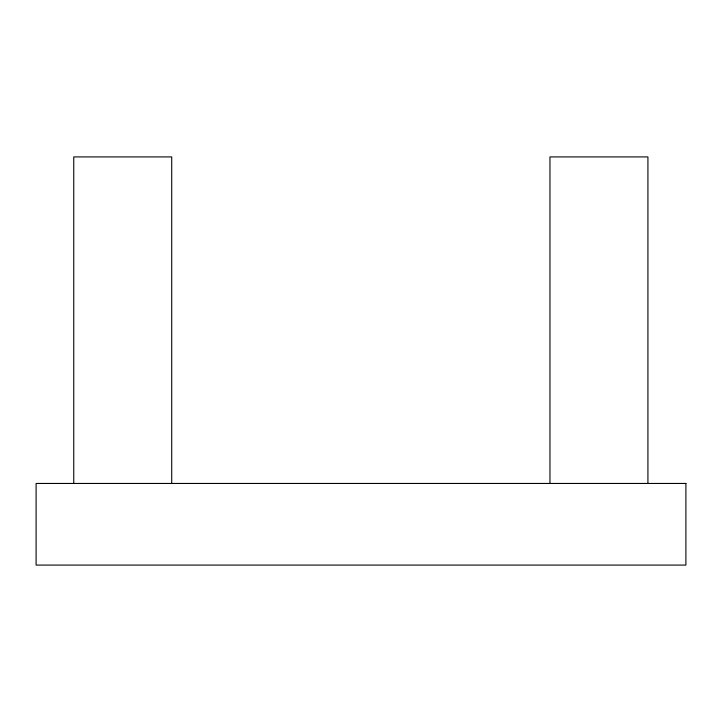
<?xml version="1.0" encoding="UTF-8"?>
<svg xmlns="http://www.w3.org/2000/svg" width="722" height="722" viewBox="0 0 722 722"><rect width="100%" height="100%" fill="white"/><g stroke="black" fill="none" stroke-linecap="round" stroke-linejoin="round"><path stroke-width="1.08" d="M647.923 483.451L647.923 156.918L549.965 156.918L549.965 483.451M171.719 483.451L171.719 156.918L73.752 156.918L73.752 483.451M685.9 483.451L36.1 483.451L36.1 565.082L685.9 565.082L685.9 483.451"/></g></svg>
